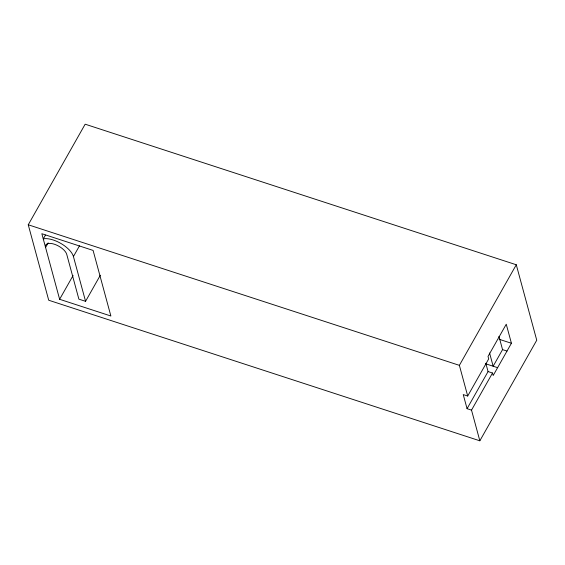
<?xml version="1.0" encoding="UTF-8"?>
<svg xmlns="http://www.w3.org/2000/svg" width="565" height="565" viewBox="0 0 565 565"><rect width="100%" height="100%" fill="white"/><g stroke="black" fill="none" stroke-linecap="round" stroke-linejoin="round"><path stroke-width="0.85" d="M28.25 224.778L85.16 124.194L516.283 264.766L536.75 340.222L479.84 440.806L48.717 300.234L28.25 224.778L459.38 365.35L467.7 396.023L463.243 394.575L467.064 408.679L471.521 410.126L479.84 440.806M45.433 235.104L43.265 238.939L44.953 238.628A19.5 8.821 29.5 0 1 73.422 256.538L85.569 301.322L78.881 299.146L66.741 254.363A11.95 5.41 29.5 0 0 54.339 244.214A11.95 5.41 29.5 0 0 45.574 247.463L48.18 242.851M73.422 256.538L79.503 245.789M59.629 299.295L41.845 233.712L93.091 250.415L110.874 316.005L59.629 299.295L73.097 275.494M85.569 301.322L100.337 275.219M459.38 365.35L516.283 264.766M467.7 396.023L488.69 358.916L488.026 356.451L506.254 324.225L511.417 343.266L493.189 375.492L492.518 373.02L488.061 371.565L485.808 363.274M467.064 408.679L488.061 371.565M498.952 336.38L502.546 349.622L493.153 366.226L489.558 352.977M471.521 410.126L492.518 373.02M499.163 339.268L511.417 343.266M502.546 349.622L507.003 351.077M485.356 363.683L497.61 367.674"/></g></svg>
